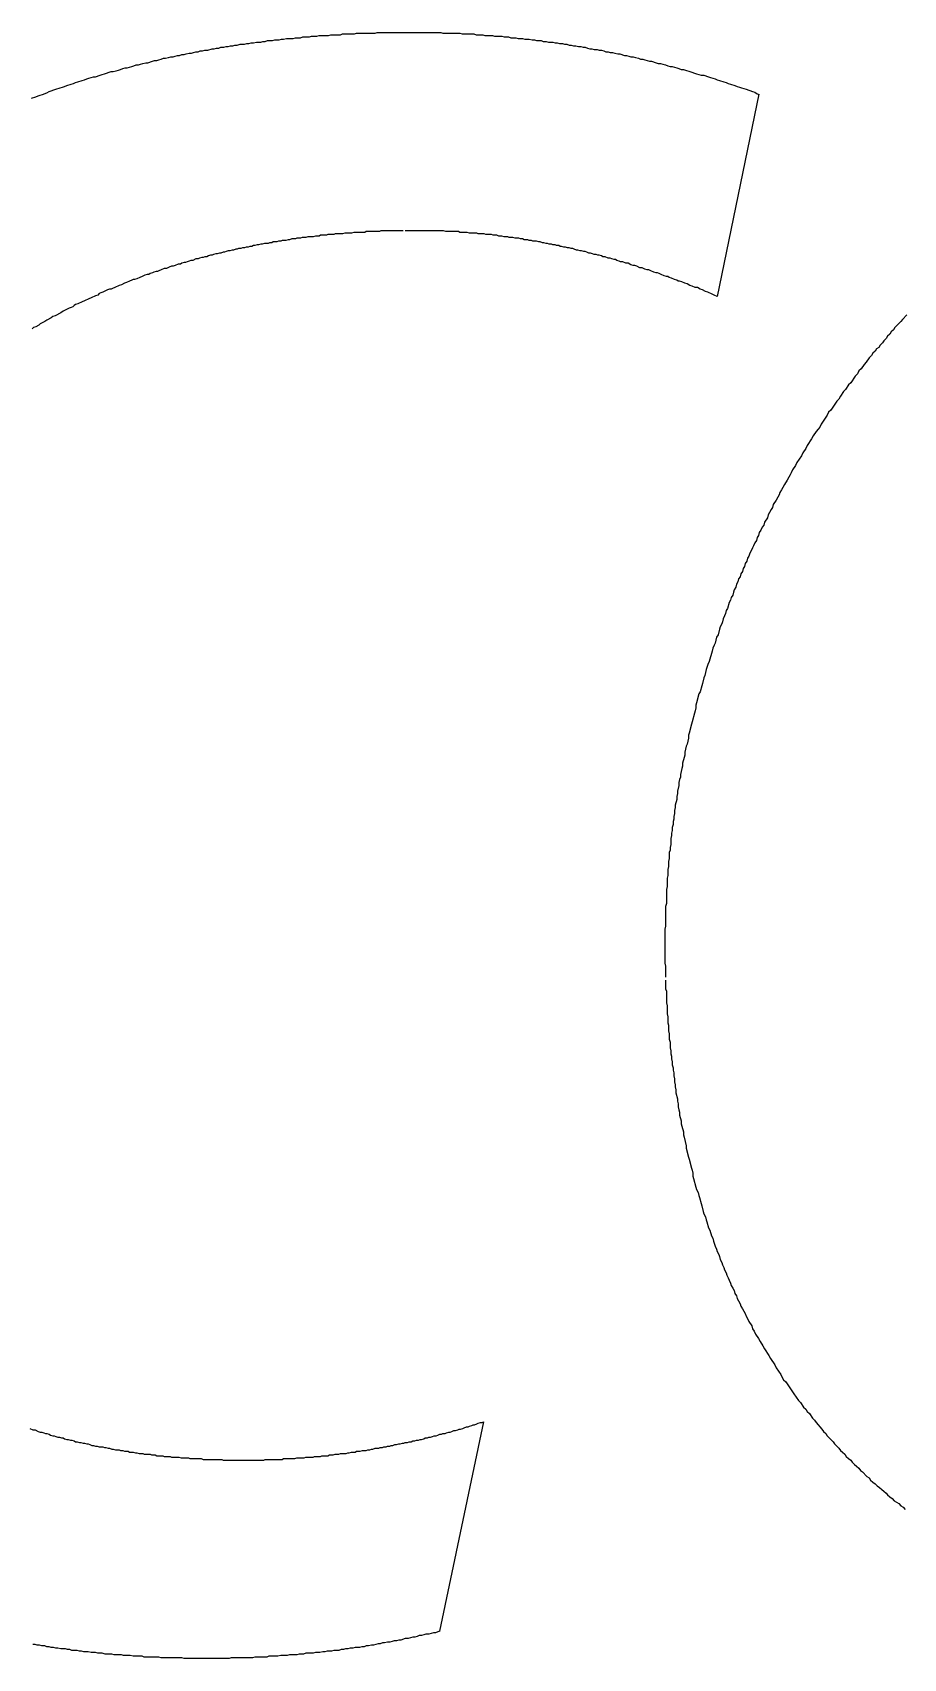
# Model space of a CAD drawing. Extents: x 168 to 388, y 259 to 356.
# Drawn here: x 202.885 to 204.065, y 307.527 to 309.732 of the extents above; entities that cross this region are included whole.
import ezdxf

# ---------------------------------------------------------------- set-up
doc = ezdxf.new("R2010")
doc.units = 0
doc.header["$MEASUREMENT"] = 0
doc.layers.get('0').update_dxf_attribs({"linetype": 'CONTINUOUS'})

msp = doc.modelspace()

# ---------------------------------------------------------------- linework, layer by layer
at = {"color": 7, "linetype": 'Continuous'}
for p, q in [((203.156, 309.714), (203.159, 309.715)), ((203.159, 309.715), (203.162, 309.715)), ((203.162, 309.715), (203.166, 309.716)), ((203.166, 309.716), (203.172, 309.716)), ((203.172, 309.716), (203.175, 309.717)), ((203.175, 309.717), (203.178, 309.717)), ((203.178, 309.717), (203.181, 309.718)), ((203.181, 309.718), (203.184, 309.718)), ((203.184, 309.718), (203.188, 309.719)), ((203.188, 309.719), (203.194, 309.719)), ((203.194, 309.719), (203.197, 309.72)), ((203.197, 309.72), (203.2, 309.72)), ((203.2, 309.72), (203.203, 309.721)), ((203.203, 309.721), (203.21, 309.721)), ((203.21, 309.721), (203.213, 309.722)), ((203.213, 309.722), (203.219, 309.722)), ((203.219, 309.722), (203.222, 309.723)), ((203.222, 309.723), (203.225, 309.723)), ((203.225, 309.723), (203.229, 309.724)), ((203.229, 309.724), (203.238, 309.724)), ((203.238, 309.724), (203.241, 309.725)), ((203.241, 309.725), (203.248, 309.725)), ((203.248, 309.725), (203.251, 309.726)), ((203.251, 309.726), (203.26, 309.726)), ((203.26, 309.726), (203.263, 309.727)), ((203.263, 309.727), (203.27, 309.727)), ((203.27, 309.727), (203.273, 309.728)), ((203.273, 309.728), (203.286, 309.728)), ((203.286, 309.728), (203.289, 309.729)), ((203.289, 309.729), (203.302, 309.729)), ((203.302, 309.729), (203.305, 309.73)), ((203.305, 309.73), (203.321, 309.73)), ((203.321, 309.73), (203.324, 309.731)), ((203.324, 309.731), (203.349, 309.731)), ((203.349, 309.731), (203.352, 309.732)), ((203.352, 309.732), (203.438, 309.732)), ((203.438, 309.732), (203.441, 309.731)), ((203.441, 309.731), (203.464, 309.731)), ((203.464, 309.731), (203.467, 309.73)), ((203.467, 309.73), (203.483, 309.73)), ((203.483, 309.73), (203.486, 309.729)), ((203.486, 309.729), (203.495, 309.729)), ((203.495, 309.729), (203.498, 309.728)), ((203.498, 309.728), (203.508, 309.728)), ((203.508, 309.728), (203.511, 309.727)), ((203.511, 309.727), (203.521, 309.727)), ((203.521, 309.727), (203.524, 309.726)), ((203.524, 309.726), (203.53, 309.726)), ((203.53, 309.726), (203.533, 309.725)), ((203.533, 309.725), (203.54, 309.725)), ((203.54, 309.725), (203.543, 309.724)), ((203.543, 309.724), (203.549, 309.724)), ((203.549, 309.724), (203.552, 309.723)), ((203.552, 309.723), (203.558, 309.723)), ((203.558, 309.723), (203.562, 309.722)), ((203.562, 309.722), (203.565, 309.722)), ((203.565, 309.722), (203.568, 309.721)), ((203.568, 309.721), (203.574, 309.721)), ((203.574, 309.721), (203.577, 309.72)), ((203.577, 309.72), (203.581, 309.72)), ((203.581, 309.72), (203.584, 309.719)), ((203.584, 309.719), (203.59, 309.719)), ((203.59, 309.719), (203.593, 309.718)), ((203.593, 309.718), (203.596, 309.718)), ((203.596, 309.718), (203.599, 309.717)), ((203.599, 309.717), (203.603, 309.717)), ((203.603, 309.717), (203.606, 309.716)), ((203.606, 309.716), (203.609, 309.716)), ((203.609, 309.716), (203.612, 309.715)), ((203.612, 309.715), (203.615, 309.715)), ((203.615, 309.715), (203.618, 309.714)), ((203.041, 309.691), (203.047, 309.693)), ((203.047, 309.693), (203.05, 309.694)), ((203.05, 309.694), (203.053, 309.694)), ((203.053, 309.694), (203.056, 309.695)), ((203.056, 309.695), (203.059, 309.696)), ((203.059, 309.696), (203.062, 309.697)), ((203.062, 309.697), (203.065, 309.697)), ((203.065, 309.697), (203.069, 309.698)), ((203.069, 309.698), (203.072, 309.699)), ((203.072, 309.699), (203.075, 309.699)), ((203.075, 309.699), (203.078, 309.7)), ((203.078, 309.7), (203.081, 309.701)), ((203.081, 309.701), (203.084, 309.701)), ((203.084, 309.701), (203.087, 309.702)), ((203.087, 309.702), (203.09, 309.702)), ((203.09, 309.702), (203.093, 309.703)), ((203.093, 309.703), (203.097, 309.704)), ((203.097, 309.704), (203.1, 309.704)), ((203.1, 309.704), (203.103, 309.705)), ((203.103, 309.705), (203.106, 309.706)), ((203.106, 309.706), (203.109, 309.706)), ((203.109, 309.706), (203.112, 309.707)), ((203.112, 309.707), (203.115, 309.707)), ((203.115, 309.707), (203.118, 309.708)), ((203.118, 309.708), (203.122, 309.708)), ((203.122, 309.708), (203.128, 309.71)), ((203.128, 309.71), (203.131, 309.71)), ((203.131, 309.71), (203.134, 309.711)), ((203.134, 309.711), (203.137, 309.711)), ((203.137, 309.711), (203.14, 309.712)), ((203.14, 309.712), (203.144, 309.712)), ((203.144, 309.712), (203.147, 309.713)), ((203.147, 309.713), (203.15, 309.713)), ((203.15, 309.713), (203.153, 309.714)), ((203.153, 309.714), (203.156, 309.714)), ((203.618, 309.714), (203.621, 309.714)), ((203.621, 309.714), (203.625, 309.713)), ((203.625, 309.713), (203.628, 309.713)), ((203.628, 309.713), (203.631, 309.712)), ((203.631, 309.712), (203.634, 309.712)), ((203.634, 309.712), (203.637, 309.711)), ((203.637, 309.711), (203.64, 309.71)), ((203.64, 309.71), (203.643, 309.71)), ((203.643, 309.71), (203.646, 309.709)), ((203.646, 309.709), (203.65, 309.709)), ((203.65, 309.709), (203.653, 309.708)), ((203.653, 309.708), (203.656, 309.708)), ((203.656, 309.708), (203.659, 309.707)), ((203.659, 309.707), (203.662, 309.706)), ((203.662, 309.706), (203.665, 309.706)), ((203.665, 309.706), (203.668, 309.705)), ((203.668, 309.705), (203.671, 309.705)), ((203.671, 309.705), (203.674, 309.704)), ((203.674, 309.704), (203.678, 309.703)), ((203.678, 309.703), (203.681, 309.703)), ((203.681, 309.703), (203.687, 309.701)), ((203.687, 309.701), (203.69, 309.701)), ((203.69, 309.701), (203.693, 309.7)), ((203.693, 309.7), (203.696, 309.699)), ((203.696, 309.699), (203.699, 309.699)), ((203.699, 309.699), (203.702, 309.698)), ((203.702, 309.698), (203.706, 309.697)), ((203.706, 309.697), (203.709, 309.696)), ((203.709, 309.696), (203.712, 309.696)), ((203.712, 309.696), (203.715, 309.695)), ((203.715, 309.695), (203.718, 309.694)), ((203.718, 309.694), (203.721, 309.693)), ((203.721, 309.693), (203.724, 309.693)), ((203.724, 309.693), (203.73, 309.691)), ((202.961, 309.67), (202.964, 309.671)), ((202.964, 309.671), (202.967, 309.672)), ((202.967, 309.672), (202.97, 309.672)), ((202.97, 309.672), (202.976, 309.674)), ((202.976, 309.674), (202.979, 309.675)), ((202.979, 309.675), (202.982, 309.676)), ((202.982, 309.676), (202.991, 309.679)), ((202.991, 309.679), (202.994, 309.679)), ((202.994, 309.679), (202.998, 309.68)), ((202.998, 309.68), (203.001, 309.681)), ((203.001, 309.681), (203.004, 309.682)), ((203.004, 309.682), (203.007, 309.683)), ((203.007, 309.683), (203.01, 309.684)), ((203.01, 309.684), (203.013, 309.684)), ((203.013, 309.684), (203.019, 309.686)), ((203.019, 309.686), (203.022, 309.687)), ((203.022, 309.687), (203.025, 309.688)), ((203.025, 309.688), (203.028, 309.688)), ((203.028, 309.688), (203.031, 309.689)), ((203.031, 309.689), (203.034, 309.69)), ((203.034, 309.69), (203.038, 309.691)), ((203.038, 309.691), (203.041, 309.691)), ((203.73, 309.691), (203.733, 309.69)), ((203.733, 309.69), (203.736, 309.69)), ((203.736, 309.69), (203.739, 309.689)), ((203.739, 309.689), (203.743, 309.688)), ((203.743, 309.688), (203.746, 309.687)), ((203.746, 309.687), (203.749, 309.686)), ((203.749, 309.686), (203.752, 309.686)), ((203.752, 309.686), (203.758, 309.684)), ((203.758, 309.684), (203.761, 309.683)), ((203.761, 309.683), (203.764, 309.682)), ((203.764, 309.682), (203.767, 309.682)), ((203.767, 309.682), (203.77, 309.681)), ((203.77, 309.681), (203.776, 309.679)), ((203.776, 309.679), (203.785, 309.676)), ((203.785, 309.676), (203.788, 309.675)), ((203.788, 309.675), (203.791, 309.674)), ((203.791, 309.674), (203.795, 309.674)), ((203.795, 309.674), (203.801, 309.672)), ((203.801, 309.672), (203.804, 309.671)), ((203.804, 309.671), (203.807, 309.67)), ((202.898, 309.648), (202.904, 309.65)), ((202.904, 309.65), (202.907, 309.652)), ((202.907, 309.652), (202.916, 309.655)), ((202.916, 309.655), (202.922, 309.657)), ((202.922, 309.657), (202.925, 309.658)), ((202.925, 309.658), (202.928, 309.659)), ((202.928, 309.659), (202.931, 309.66)), ((202.931, 309.66), (202.937, 309.662)), ((202.937, 309.662), (202.94, 309.663)), ((202.94, 309.663), (202.943, 309.664)), ((202.943, 309.664), (202.946, 309.665)), ((202.946, 309.665), (202.952, 309.667)), ((202.952, 309.667), (202.955, 309.668)), ((202.955, 309.668), (202.958, 309.669)), ((202.958, 309.669), (202.961, 309.67)), ((203.807, 309.67), (203.81, 309.669)), ((203.81, 309.669), (203.813, 309.668)), ((203.813, 309.668), (203.816, 309.667)), ((203.8133, 309.3742), (203.8698, 309.6483)), ((203.816, 309.667), (203.822, 309.665)), ((203.822, 309.665), (203.825, 309.664)), ((203.825, 309.664), (203.828, 309.663)), ((203.828, 309.663), (203.831, 309.662)), ((203.831, 309.662), (203.837, 309.66)), ((203.837, 309.66), (203.84, 309.659)), ((203.84, 309.659), (203.843, 309.658)), ((203.843, 309.658), (203.846, 309.657)), ((203.846, 309.657), (203.852, 309.655)), ((203.852, 309.655), (203.861, 309.652)), ((203.861, 309.652), (203.864, 309.651)), ((203.864, 309.651), (203.867, 309.649)), ((203.867, 309.649), (203.87, 309.648)), ((202.883, 309.643), (202.889, 309.645)), ((202.889, 309.645), (202.892, 309.646)), ((202.892, 309.646), (202.895, 309.647)), ((202.895, 309.647), (202.898, 309.648)), ((203.223, 309.45), (203.221, 309.449)), ((203.228, 309.45), (203.223, 309.45)), ((203.231, 309.451), (203.228, 309.45)), ((203.233, 309.451), (203.231, 309.451)), ((203.236, 309.452), (203.233, 309.451)), ((203.241, 309.452), (203.236, 309.452)), ((203.243, 309.453), (203.241, 309.452)), ((203.248, 309.453), (203.243, 309.453)), ((203.25, 309.454), (203.248, 309.453)), ((203.255, 309.454), (203.25, 309.454)), ((203.258, 309.455), (203.255, 309.454)), ((203.265, 309.455), (203.258, 309.455)), ((203.268, 309.456), (203.265, 309.455)), ((203.273, 309.456), (203.268, 309.456)), ((203.275, 309.457), (203.273, 309.456)), ((203.283, 309.457), (203.275, 309.457)), ((203.285, 309.458), (203.283, 309.457)), ((203.293, 309.458), (203.285, 309.458)), ((203.295, 309.459), (203.293, 309.458)), ((203.305, 309.459), (203.295, 309.459)), ((203.308, 309.46), (203.305, 309.459)), ((203.317, 309.46), (203.308, 309.46)), ((203.32, 309.461), (203.317, 309.46)), ((203.335, 309.461), (203.32, 309.461)), ((203.337, 309.462), (203.335, 309.461)), ((203.355, 309.462), (203.337, 309.462)), ((203.357, 309.463), (203.355, 309.462)), ((203.387, 309.463), (203.357, 309.463)), ((203.442, 309.463), (203.39, 309.463)), ((203.445, 309.462), (203.442, 309.463)), ((203.462, 309.462), (203.445, 309.462)), ((203.464, 309.461), (203.462, 309.462)), ((203.474, 309.461), (203.464, 309.461)), ((203.477, 309.46), (203.474, 309.461)), ((203.487, 309.46), (203.477, 309.46)), ((203.489, 309.459), (203.487, 309.46)), ((203.497, 309.459), (203.489, 309.459)), ((203.499, 309.458), (203.497, 309.459)), ((203.507, 309.458), (203.499, 309.458)), ((203.509, 309.457), (203.507, 309.458)), ((203.514, 309.457), (203.509, 309.457)), ((203.517, 309.456), (203.514, 309.457)), ((203.521, 309.456), (203.517, 309.456)), ((203.524, 309.455), (203.521, 309.456)), ((203.529, 309.455), (203.524, 309.455)), ((203.531, 309.454), (203.529, 309.455)), ((203.536, 309.454), (203.531, 309.454)), ((203.539, 309.453), (203.536, 309.454)), ((203.544, 309.453), (203.539, 309.453)), ((203.546, 309.452), (203.544, 309.453)), ((203.549, 309.452), (203.546, 309.452)), ((203.551, 309.451), (203.549, 309.452)), ((203.556, 309.451), (203.551, 309.451)), ((203.558, 309.45), (203.556, 309.451)), ((203.561, 309.45), (203.558, 309.45)), ((203.563, 309.449), (203.561, 309.45)), ((203.118, 309.428), (203.116, 309.427)), ((203.121, 309.428), (203.118, 309.428)), ((203.123, 309.429), (203.121, 309.428)), ((203.126, 309.43), (203.123, 309.429)), ((203.128, 309.43), (203.126, 309.43)), ((203.13, 309.431), (203.128, 309.43)), ((203.133, 309.432), (203.13, 309.431)), ((203.135, 309.432), (203.133, 309.432)), ((203.138, 309.433), (203.135, 309.432)), ((203.14, 309.433), (203.138, 309.433)), ((203.143, 309.434), (203.14, 309.433)), ((203.145, 309.434), (203.143, 309.434)), ((203.147, 309.435), (203.145, 309.434)), ((203.15, 309.436), (203.147, 309.435)), ((203.152, 309.436), (203.15, 309.436)), ((203.155, 309.437), (203.152, 309.436)), ((203.157, 309.437), (203.155, 309.437)), ((203.16, 309.438), (203.157, 309.437)), ((203.162, 309.438), (203.16, 309.438)), ((203.164, 309.439), (203.162, 309.438)), ((203.167, 309.439), (203.164, 309.439)), ((203.169, 309.44), (203.167, 309.439)), ((203.172, 309.44), (203.169, 309.44)), ((203.174, 309.441), (203.172, 309.44)), ((203.177, 309.441), (203.174, 309.441)), ((203.179, 309.442), (203.177, 309.441)), ((203.182, 309.442), (203.179, 309.442)), ((203.184, 309.443), (203.182, 309.442)), ((203.186, 309.443), (203.184, 309.443)), ((203.189, 309.444), (203.186, 309.443)), ((203.191, 309.444), (203.189, 309.444)), ((203.194, 309.445), (203.191, 309.444)), ((203.196, 309.445), (203.194, 309.445)), ((203.199, 309.446), (203.196, 309.445)), ((203.204, 309.446), (203.199, 309.446)), ((203.206, 309.447), (203.204, 309.446)), ((203.209, 309.447), (203.206, 309.447)), ((203.211, 309.448), (203.209, 309.447)), ((203.216, 309.448), (203.211, 309.448)), ((203.218, 309.449), (203.216, 309.448)), ((203.221, 309.449), (203.218, 309.449)), ((203.568, 309.449), (203.563, 309.449)), ((203.571, 309.448), (203.568, 309.449)), ((203.573, 309.448), (203.571, 309.448)), ((203.576, 309.447), (203.573, 309.448)), ((203.578, 309.447), (203.576, 309.447)), ((203.581, 309.446), (203.578, 309.447)), ((203.583, 309.446), (203.581, 309.446)), ((203.585, 309.445), (203.583, 309.446)), ((203.588, 309.445), (203.585, 309.445)), ((203.59, 309.444), (203.588, 309.445)), ((203.593, 309.444), (203.59, 309.444)), ((203.595, 309.443), (203.593, 309.444)), ((203.598, 309.443), (203.595, 309.443)), ((203.6, 309.442), (203.598, 309.443)), ((203.602, 309.442), (203.6, 309.442)), ((203.605, 309.441), (203.602, 309.442)), ((203.607, 309.441), (203.605, 309.441)), ((203.61, 309.44), (203.607, 309.441)), ((203.612, 309.44), (203.61, 309.44)), ((203.615, 309.439), (203.612, 309.44)), ((203.617, 309.439), (203.615, 309.439)), ((203.619, 309.438), (203.617, 309.439)), ((203.622, 309.437), (203.619, 309.438)), ((203.624, 309.437), (203.622, 309.437)), ((203.627, 309.436), (203.624, 309.437)), ((203.629, 309.436), (203.627, 309.436)), ((203.632, 309.435), (203.629, 309.436)), ((203.634, 309.435), (203.632, 309.435)), ((203.636, 309.434), (203.634, 309.435)), ((203.639, 309.433), (203.636, 309.434)), ((203.641, 309.433), (203.639, 309.433)), ((203.644, 309.432), (203.641, 309.433)), ((203.646, 309.431), (203.644, 309.432)), ((203.649, 309.431), (203.646, 309.431)), ((203.651, 309.43), (203.649, 309.431)), ((203.653, 309.43), (203.651, 309.43)), ((203.656, 309.429), (203.653, 309.43)), ((203.658, 309.428), (203.656, 309.429)), ((203.661, 309.428), (203.658, 309.428)), ((203.665, 309.426), (203.661, 309.428)), ((203.047, 309.406), (203.044, 309.405)), ((203.049, 309.407), (203.047, 309.406)), ((203.052, 309.408), (203.049, 309.407)), ((203.054, 309.408), (203.052, 309.408)), ((203.056, 309.409), (203.054, 309.408)), ((203.059, 309.41), (203.056, 309.409)), ((203.063, 309.412), (203.059, 309.41)), ((203.066, 309.412), (203.063, 309.412)), ((203.07, 309.414), (203.066, 309.412)), ((203.073, 309.415), (203.07, 309.414)), ((203.075, 309.415), (203.073, 309.415)), ((203.078, 309.416), (203.075, 309.415)), ((203.082, 309.418), (203.078, 309.416)), ((203.085, 309.418), (203.082, 309.418)), ((203.087, 309.419), (203.085, 309.418)), ((203.09, 309.42), (203.087, 309.419)), ((203.092, 309.42), (203.09, 309.42)), ((203.094, 309.421), (203.092, 309.42)), ((203.097, 309.422), (203.094, 309.421)), ((203.099, 309.423), (203.097, 309.422)), ((203.102, 309.423), (203.099, 309.423)), ((203.106, 309.425), (203.102, 309.423)), ((203.109, 309.425), (203.106, 309.425)), ((203.111, 309.426), (203.109, 309.425)), ((203.114, 309.427), (203.111, 309.426)), ((203.116, 309.427), (203.114, 309.427)), ((203.668, 309.426), (203.665, 309.426)), ((203.67, 309.425), (203.668, 309.426)), ((203.673, 309.424), (203.67, 309.425)), ((203.675, 309.424), (203.673, 309.424)), ((203.677, 309.423), (203.675, 309.424)), ((203.68, 309.422), (203.677, 309.423)), ((203.682, 309.421), (203.68, 309.422)), ((203.685, 309.421), (203.682, 309.421)), ((203.689, 309.419), (203.685, 309.421)), ((203.692, 309.419), (203.689, 309.419)), ((203.696, 309.417), (203.692, 309.419)), ((203.699, 309.416), (203.696, 309.417)), ((203.701, 309.416), (203.699, 309.416)), ((203.704, 309.415), (203.701, 309.416)), ((203.708, 309.413), (203.704, 309.415)), ((203.711, 309.413), (203.708, 309.413)), ((203.715, 309.411), (203.711, 309.413)), ((203.718, 309.41), (203.715, 309.411)), ((203.72, 309.41), (203.718, 309.41)), ((203.723, 309.409), (203.72, 309.41)), ((203.727, 309.407), (203.723, 309.409)), ((203.73, 309.406), (203.727, 309.407)), ((203.732, 309.406), (203.73, 309.406)), ((203.734, 309.405), (203.732, 309.406)), ((202.989, 309.384), (202.986, 309.383)), ((202.991, 309.384), (202.989, 309.384)), ((202.993, 309.385), (202.991, 309.384)), ((202.996, 309.386), (202.993, 309.385)), ((203.002, 309.389), (202.996, 309.386)), ((203.005, 309.39), (203.002, 309.389)), ((203.009, 309.392), (203.005, 309.39)), ((203.012, 309.393), (203.009, 309.392)), ((203.016, 309.395), (203.012, 309.393)), ((203.019, 309.396), (203.016, 309.395)), ((203.021, 309.397), (203.019, 309.396)), ((203.023, 309.397), (203.021, 309.397)), ((203.026, 309.398), (203.023, 309.397)), ((203.03, 309.4), (203.026, 309.398)), ((203.033, 309.401), (203.03, 309.4)), ((203.037, 309.403), (203.033, 309.401)), ((203.04, 309.404), (203.037, 309.403)), ((203.042, 309.404), (203.04, 309.404)), ((203.044, 309.405), (203.042, 309.404)), ((203.737, 309.404), (203.734, 309.405)), ((203.741, 309.402), (203.737, 309.404)), ((203.744, 309.401), (203.741, 309.402)), ((203.746, 309.401), (203.744, 309.401)), ((203.748, 309.4), (203.746, 309.401)), ((203.751, 309.399), (203.748, 309.4)), ((203.755, 309.397), (203.751, 309.399)), ((203.758, 309.396), (203.755, 309.397)), ((203.76, 309.395), (203.758, 309.396)), ((203.762, 309.395), (203.76, 309.395)), ((203.765, 309.394), (203.762, 309.395)), ((203.769, 309.392), (203.765, 309.394)), ((203.772, 309.391), (203.769, 309.392)), ((203.776, 309.389), (203.772, 309.391)), ((203.779, 309.388), (203.776, 309.389)), ((203.783, 309.386), (203.779, 309.388)), ((203.786, 309.386), (203.783, 309.386)), ((203.79, 309.384), (203.786, 309.386)), ((203.793, 309.383), (203.79, 309.384)), ((202.941, 309.362), (202.939, 309.36)), ((202.943, 309.363), (202.941, 309.362)), ((202.946, 309.364), (202.943, 309.363)), ((202.952, 309.367), (202.946, 309.364)), ((202.955, 309.368), (202.952, 309.367)), ((202.961, 309.371), (202.955, 309.368)), ((202.964, 309.372), (202.961, 309.371)), ((202.97, 309.375), (202.964, 309.372)), ((202.973, 309.376), (202.97, 309.375)), ((202.975, 309.378), (202.973, 309.376)), ((202.977, 309.379), (202.975, 309.378)), ((202.98, 309.38), (202.977, 309.379)), ((202.986, 309.383), (202.98, 309.38)), ((203.797, 309.381), (203.793, 309.383)), ((203.8, 309.38), (203.797, 309.381)), ((203.806, 309.377), (203.8, 309.38)), ((203.809, 309.376), (203.806, 309.377)), ((203.813, 309.374), (203.809, 309.376)), ((202.901, 309.34), (202.895, 309.337)), ((202.904, 309.342), (202.901, 309.34)), ((202.91, 309.345), (202.904, 309.342)), ((202.912, 309.347), (202.91, 309.345)), ((202.915, 309.348), (202.912, 309.347)), ((202.923, 309.352), (202.915, 309.348)), ((202.926, 309.354), (202.923, 309.352)), ((202.934, 309.358), (202.926, 309.354)), ((202.937, 309.359), (202.934, 309.358)), ((202.939, 309.36), (202.937, 309.359)), ((204.062, 309.34), (204.054, 309.332)), ((204.064, 309.343), (204.062, 309.34)), ((204.07, 309.349), (204.064, 309.343)), ((202.886, 309.332), (202.884, 309.33)), ((202.889, 309.333), (202.886, 309.332)), ((202.893, 309.335), (202.889, 309.333)), ((202.895, 309.337), (202.893, 309.335)), ((204.044, 309.32), (204.042, 309.317)), ((204.047, 309.323), (204.044, 309.32)), ((204.049, 309.326), (204.047, 309.323)), ((204.052, 309.329), (204.049, 309.326)), ((204.054, 309.332), (204.052, 309.329)), ((204.024, 309.297), (204.022, 309.294)), ((204.027, 309.3), (204.024, 309.297)), ((204.029, 309.303), (204.027, 309.3)), ((204.032, 309.305), (204.029, 309.303)), ((204.034, 309.308), (204.032, 309.305)), ((204.037, 309.311), (204.034, 309.308)), ((204.039, 309.314), (204.037, 309.311)), ((204.042, 309.317), (204.039, 309.314)), ((204.008, 309.276), (204.005, 309.273)), ((204.012, 309.282), (204.008, 309.276)), ((204.015, 309.285), (204.012, 309.282)), ((204.019, 309.291), (204.015, 309.285)), ((204.022, 309.294), (204.019, 309.291)), ((203.991, 309.254), (203.987, 309.248)), ((203.994, 309.257), (203.991, 309.254)), ((204, 309.266), (203.994, 309.257)), ((204.003, 309.269), (204, 309.266)), ((204.005, 309.273), (204.003, 309.269)), ((203.975, 309.232), (203.967, 309.22)), ((203.978, 309.235), (203.975, 309.232)), ((203.98, 309.239), (203.978, 309.235)), ((203.984, 309.245), (203.98, 309.239)), ((203.987, 309.248), (203.984, 309.245)), ((203.962, 309.213), (203.954, 309.201)), ((203.964, 309.217), (203.962, 309.213)), ((203.967, 309.22), (203.964, 309.217)), ((203.947, 309.191), (203.943, 309.185)), ((203.95, 309.194), (203.947, 309.191)), ((203.952, 309.197), (203.95, 309.194)), ((203.954, 309.201), (203.952, 309.197)), ((203.933, 309.168), (203.929, 309.162)), ((203.935, 309.172), (203.933, 309.168)), ((203.941, 309.181), (203.935, 309.172)), ((203.943, 309.185), (203.941, 309.181)), ((203.919, 309.145), (203.915, 309.139)), ((203.921, 309.149), (203.919, 309.145)), ((203.927, 309.158), (203.921, 309.149)), ((203.929, 309.162), (203.927, 309.158)), ((203.904, 309.119), (203.902, 309.115)), ((203.908, 309.125), (203.904, 309.119)), ((203.91, 309.129), (203.908, 309.125)), ((203.912, 309.132), (203.91, 309.129)), ((203.913, 309.135), (203.912, 309.132)), ((203.915, 309.139), (203.913, 309.135)), ((203.893, 309.098), (203.889, 309.092)), ((203.895, 309.102), (203.893, 309.098)), ((203.897, 309.105), (203.895, 309.102)), ((203.898, 309.108), (203.897, 309.105)), ((203.9, 309.112), (203.898, 309.108)), ((203.902, 309.115), (203.9, 309.112)), ((203.882, 309.078), (203.881, 309.074)), ((203.884, 309.081), (203.882, 309.078)), ((203.886, 309.085), (203.884, 309.081)), ((203.888, 309.088), (203.886, 309.085)), ((203.889, 309.092), (203.888, 309.088)), ((203.87, 309.054), (203.869, 309.05)), ((203.872, 309.057), (203.87, 309.054)), ((203.874, 309.061), (203.872, 309.057)), ((203.876, 309.064), (203.874, 309.061)), ((203.877, 309.068), (203.876, 309.064)), ((203.881, 309.074), (203.877, 309.068)), ((203.861, 309.033), (203.859, 309.029)), ((203.862, 309.036), (203.861, 309.033)), ((203.864, 309.04), (203.862, 309.036)), ((203.866, 309.043), (203.864, 309.04)), ((203.867, 309.047), (203.866, 309.043)), ((203.869, 309.05), (203.867, 309.047)), ((203.851, 309.012), (203.85, 309.008)), ((203.853, 309.015), (203.851, 309.012)), ((203.854, 309.019), (203.853, 309.015)), ((203.856, 309.022), (203.854, 309.019)), ((203.857, 309.026), (203.856, 309.022)), ((203.859, 309.029), (203.857, 309.026)), ((203.841, 308.987), (203.839, 308.984)), ((203.842, 308.991), (203.841, 308.987)), ((203.844, 308.994), (203.842, 308.991)), ((203.845, 308.998), (203.844, 308.994)), ((203.847, 309.001), (203.845, 308.998)), ((203.848, 309.005), (203.847, 309.001)), ((203.85, 309.008), (203.848, 309.005)), ((203.832, 308.966), (203.831, 308.962)), ((203.834, 308.969), (203.832, 308.966)), ((203.835, 308.973), (203.834, 308.969)), ((203.836, 308.976), (203.835, 308.973)), ((203.838, 308.98), (203.836, 308.976)), ((203.839, 308.984), (203.838, 308.98)), ((203.824, 308.944), (203.823, 308.941)), ((203.825, 308.948), (203.824, 308.944)), ((203.827, 308.951), (203.825, 308.948)), ((203.829, 308.959), (203.827, 308.951)), ((203.831, 308.962), (203.829, 308.959)), ((203.816, 308.923), (203.814, 308.915)), ((203.817, 308.926), (203.816, 308.923)), ((203.819, 308.93), (203.817, 308.926)), ((203.82, 308.933), (203.819, 308.93)), ((203.821, 308.937), (203.82, 308.933)), ((203.823, 308.941), (203.821, 308.937)), ((203.809, 308.901), (203.807, 308.897)), ((203.81, 308.904), (203.809, 308.901)), ((203.812, 308.912), (203.81, 308.904)), ((203.814, 308.915), (203.812, 308.912)), ((203.802, 308.879), (203.8, 308.875)), ((203.803, 308.882), (203.802, 308.879)), ((203.805, 308.89), (203.803, 308.882)), ((203.806, 308.893), (203.805, 308.89)), ((203.807, 308.897), (203.806, 308.893)), ((203.795, 308.857), (203.793, 308.849)), ((203.796, 308.86), (203.795, 308.857)), ((203.798, 308.868), (203.796, 308.86)), ((203.799, 308.871), (203.798, 308.868)), ((203.8, 308.875), (203.799, 308.871)), ((203.788, 308.835), (203.785, 308.823)), ((203.79, 308.838), (203.788, 308.835)), ((203.792, 308.846), (203.79, 308.838)), ((203.793, 308.849), (203.792, 308.846)), ((203.783, 308.812), (203.782, 308.809)), ((203.784, 308.816), (203.783, 308.812)), ((203.785, 308.823), (203.784, 308.82)), ((203.784, 308.82), (203.784, 308.816)), ((203.778, 308.794), (203.775, 308.782)), ((203.779, 308.797), (203.778, 308.794)), ((203.782, 308.809), (203.779, 308.797)), ((203.772, 308.767), (203.771, 308.764)), ((203.774, 308.775), (203.772, 308.767)), ((203.775, 308.782), (203.774, 308.779)), ((203.774, 308.779), (203.774, 308.775)), ((203.768, 308.749), (203.766, 308.741)), ((203.769, 308.752), (203.768, 308.749)), ((203.771, 308.764), (203.769, 308.756)), ((203.769, 308.756), (203.769, 308.752)), ((203.765, 308.734), (203.763, 308.726)), ((203.763, 308.726), (203.763, 308.722)), ((203.766, 308.737), (203.765, 308.734)), ((203.766, 308.741), (203.766, 308.737)), ((203.761, 308.711), (203.759, 308.703)), ((203.759, 308.703), (203.759, 308.7)), ((203.762, 308.719), (203.761, 308.715)), ((203.761, 308.715), (203.761, 308.711)), ((203.763, 308.722), (203.762, 308.719)), ((203.756, 308.681), (203.755, 308.677)), ((203.758, 308.692), (203.756, 308.684)), ((203.756, 308.684), (203.756, 308.681)), ((203.759, 308.7), (203.758, 308.696)), ((203.758, 308.696), (203.758, 308.692)), ((203.753, 308.658), (203.752, 308.654)), ((203.754, 308.665), (203.753, 308.662)), ((203.753, 308.662), (203.753, 308.658)), ((203.755, 308.673), (203.754, 308.669)), ((203.754, 308.669), (203.754, 308.665)), ((203.755, 308.677), (203.755, 308.673)), ((203.751, 308.643), (203.75, 308.639)), ((203.75, 308.639), (203.75, 308.631)), ((203.752, 308.65), (203.751, 308.646)), ((203.751, 308.646), (203.751, 308.643)), ((203.752, 308.654), (203.752, 308.65)), ((203.748, 308.612), (203.747, 308.608)), ((203.749, 308.623), (203.748, 308.62)), ((203.748, 308.62), (203.748, 308.612)), ((203.75, 308.631), (203.749, 308.627)), ((203.749, 308.627), (203.749, 308.623)), ((203.747, 308.601), (203.746, 308.597)), ((203.746, 308.597), (203.746, 308.589)), ((203.747, 308.608), (203.747, 308.601)), ((203.745, 308.574), (203.744, 308.57)), ((203.744, 308.57), (203.744, 308.551)), ((203.746, 308.589), (203.745, 308.585)), ((203.745, 308.585), (203.745, 308.574)), ((203.744, 308.551), (203.743, 308.547)), ((203.743, 308.547), (203.743, 308.52)), ((203.743, 308.52), (203.742, 308.516)), ((203.742, 308.516), (203.742, 308.47)), ((203.742, 308.47), (203.743, 308.466)), ((203.743, 308.466), (203.743, 308.451)), ((203.743, 308.447), (203.743, 308.435)), ((203.743, 308.435), (203.744, 308.432)), ((203.744, 308.432), (203.744, 308.416)), ((203.744, 308.416), (203.745, 308.412)), ((203.745, 308.412), (203.745, 308.401)), ((203.745, 308.401), (203.746, 308.397)), ((203.746, 308.397), (203.746, 308.389)), ((203.746, 308.389), (203.747, 308.386)), ((203.747, 308.386), (203.747, 308.378)), ((203.747, 308.378), (203.748, 308.374)), ((203.748, 308.374), (203.748, 308.367)), ((203.748, 308.367), (203.749, 308.363)), ((203.749, 308.363), (203.749, 308.355)), ((203.749, 308.355), (203.75, 308.351)), ((203.75, 308.351), (203.75, 308.347)), ((203.75, 308.347), (203.751, 308.344)), ((203.751, 308.344), (203.751, 308.34)), ((203.751, 308.34), (203.752, 308.336)), ((203.752, 308.336), (203.752, 308.332)), ((203.752, 308.332), (203.753, 308.328)), ((203.753, 308.328), (203.753, 308.325)), ((203.753, 308.325), (203.754, 308.321)), ((203.754, 308.321), (203.754, 308.317)), ((203.754, 308.317), (203.755, 308.313)), ((203.755, 308.313), (203.755, 308.309)), ((203.755, 308.309), (203.756, 308.305)), ((203.756, 308.305), (203.756, 308.302)), ((203.756, 308.302), (203.757, 308.298)), ((203.757, 308.298), (203.757, 308.294)), ((203.757, 308.294), (203.759, 308.286)), ((203.759, 308.286), (203.759, 308.283)), ((203.759, 308.283), (203.76, 308.279)), ((203.76, 308.279), (203.76, 308.275)), ((203.76, 308.275), (203.761, 308.271)), ((203.761, 308.271), (203.762, 308.268)), ((203.762, 308.268), (203.762, 308.264)), ((203.762, 308.264), (203.764, 308.256)), ((203.764, 308.256), (203.764, 308.252)), ((203.764, 308.252), (203.765, 308.249)), ((203.765, 308.249), (203.767, 308.241)), ((203.767, 308.241), (203.767, 308.237)), ((203.767, 308.237), (203.768, 308.234)), ((203.768, 308.234), (203.771, 308.222)), ((203.771, 308.222), (203.771, 308.219)), ((203.771, 308.219), (203.774, 308.207)), ((203.774, 308.207), (203.775, 308.204)), ((203.775, 308.204), (203.778, 308.192)), ((203.778, 308.192), (203.779, 308.189)), ((203.779, 308.189), (203.78, 308.185)), ((203.78, 308.185), (203.78, 308.181)), ((203.78, 308.181), (203.781, 308.178)), ((203.781, 308.178), (203.784, 308.166)), ((203.784, 308.166), (203.785, 308.163)), ((203.785, 308.163), (203.787, 308.159)), ((203.787, 308.159), (203.788, 308.155)), ((203.788, 308.155), (203.789, 308.152)), ((203.789, 308.152), (203.791, 308.144)), ((203.791, 308.144), (203.792, 308.141)), ((203.792, 308.141), (203.794, 308.133)), ((203.794, 308.133), (203.795, 308.13)), ((203.795, 308.13), (203.797, 308.126)), ((203.797, 308.126), (203.798, 308.122)), ((203.798, 308.122), (203.799, 308.119)), ((203.799, 308.119), (203.801, 308.111)), ((203.801, 308.111), (203.803, 308.108)), ((203.803, 308.108), (203.805, 308.1)), ((203.805, 308.1), (203.807, 308.097)), ((203.807, 308.097), (203.808, 308.093)), ((203.808, 308.093), (203.809, 308.09)), ((203.809, 308.09), (203.81, 308.086)), ((203.81, 308.086), (203.812, 308.082)), ((203.812, 308.082), (203.813, 308.079)), ((203.813, 308.079), (203.815, 308.075)), ((203.815, 308.075), (203.816, 308.072)), ((203.816, 308.072), (203.817, 308.068)), ((203.817, 308.068), (203.819, 308.064)), ((203.819, 308.064), (203.82, 308.061)), ((203.82, 308.061), (203.822, 308.057)), ((203.822, 308.057), (203.823, 308.054)), ((203.823, 308.054), (203.825, 308.05)), ((203.825, 308.05), (203.826, 308.047)), ((203.826, 308.047), (203.828, 308.043)), ((203.828, 308.043), (203.829, 308.04)), ((203.829, 308.04), (203.831, 308.036)), ((203.831, 308.036), (203.832, 308.033)), ((203.832, 308.033), (203.834, 308.029)), ((203.834, 308.029), (203.836, 308.026)), ((203.836, 308.026), (203.837, 308.022)), ((203.837, 308.022), (203.839, 308.019)), ((203.839, 308.019), (203.84, 308.015)), ((203.84, 308.015), (203.842, 308.012)), ((203.842, 308.012), (203.844, 308.008)), ((203.844, 308.008), (203.845, 308.005)), ((203.845, 308.005), (203.847, 308.001)), ((203.847, 308.001), (203.851, 307.995)), ((203.851, 307.995), (203.852, 307.991)), ((203.852, 307.991), (203.854, 307.988)), ((203.854, 307.988), (203.856, 307.984)), ((203.856, 307.984), (203.86, 307.978)), ((203.86, 307.978), (203.861, 307.974)), ((203.861, 307.974), (203.863, 307.971)), ((203.863, 307.971), (203.865, 307.967)), ((203.865, 307.967), (203.869, 307.961)), ((203.869, 307.961), (203.871, 307.957)), ((203.871, 307.957), (203.875, 307.951)), ((203.875, 307.951), (203.877, 307.947)), ((203.877, 307.947), (203.883, 307.938)), ((203.883, 307.938), (203.885, 307.934)), ((203.885, 307.934), (203.891, 307.925)), ((203.891, 307.925), (203.893, 307.921)), ((203.893, 307.921), (203.899, 307.912)), ((203.899, 307.912), (203.901, 307.908)), ((203.901, 307.908), (203.903, 307.905)), ((203.903, 307.905), (203.906, 307.902)), ((203.906, 307.902), (203.914, 307.89)), ((203.914, 307.89), (203.917, 307.886)), ((203.917, 307.886), (203.923, 307.877)), ((203.923, 307.877), (203.926, 307.874)), ((203.926, 307.874), (203.93, 307.868)), ((203.93, 307.868), (203.933, 307.865)), ((203.933, 307.865), (203.935, 307.862)), ((203.437, 307.564), (203.4963, 307.8481)), ((203.47, 307.84), (203.473, 307.841)), ((203.473, 307.841), (203.475, 307.841)), ((203.475, 307.841), (203.477, 307.842)), ((203.477, 307.842), (203.48, 307.843)), ((203.48, 307.843), (203.482, 307.844)), ((203.482, 307.844), (203.484, 307.844)), ((203.484, 307.844), (203.487, 307.845)), ((203.487, 307.845), (203.489, 307.846)), ((203.489, 307.846), (203.492, 307.847)), ((203.492, 307.847), (203.494, 307.847)), ((203.494, 307.847), (203.496, 307.848)), ((203.935, 307.862), (203.938, 307.859)), ((203.938, 307.859), (203.942, 307.853)), ((203.942, 307.853), (203.945, 307.85)), ((203.945, 307.85), (203.947, 307.847)), ((203.947, 307.847), (203.95, 307.844)), ((203.95, 307.844), (203.952, 307.841)), ((203.952, 307.841), (203.955, 307.838)), ((202.881, 307.839), (202.885, 307.837)), ((202.885, 307.837), (202.888, 307.837)), ((202.888, 307.837), (202.892, 307.835)), ((202.892, 307.835), (202.895, 307.834)), ((202.895, 307.834), (202.897, 307.834)), ((202.897, 307.834), (202.9, 307.833)), ((202.9, 307.833), (202.902, 307.832)), ((202.902, 307.832), (202.904, 307.832)), ((202.904, 307.832), (202.907, 307.831)), ((202.907, 307.831), (202.909, 307.83)), ((202.909, 307.83), (202.912, 307.829)), ((202.912, 307.829), (202.914, 307.829)), ((202.914, 307.829), (202.916, 307.828)), ((202.916, 307.828), (202.919, 307.827)), ((202.919, 307.827), (202.921, 307.827)), ((202.921, 307.827), (202.924, 307.826)), ((202.924, 307.826), (202.926, 307.826)), ((202.926, 307.826), (202.928, 307.825)), ((202.928, 307.825), (202.931, 307.824)), ((202.931, 307.824), (202.933, 307.824)), ((202.933, 307.824), (202.936, 307.823)), ((202.936, 307.823), (202.938, 307.823)), ((202.938, 307.823), (202.941, 307.822)), ((202.941, 307.822), (202.943, 307.821)), ((202.943, 307.821), (202.945, 307.821)), ((202.945, 307.821), (202.948, 307.82)), ((202.948, 307.82), (202.95, 307.82)), ((202.95, 307.82), (202.953, 307.819)), ((202.953, 307.819), (202.955, 307.819)), ((202.955, 307.819), (202.958, 307.818)), ((203.383, 307.818), (203.386, 307.819)), ((203.386, 307.819), (203.388, 307.819)), ((203.388, 307.819), (203.39, 307.82)), ((203.39, 307.82), (203.393, 307.82)), ((203.393, 307.82), (203.395, 307.821)), ((203.395, 307.821), (203.398, 307.821)), ((203.398, 307.821), (203.4, 307.822)), ((203.4, 307.822), (203.403, 307.822)), ((203.403, 307.822), (203.405, 307.823)), ((203.405, 307.823), (203.408, 307.823)), ((203.408, 307.823), (203.41, 307.824)), ((203.41, 307.824), (203.412, 307.824)), ((203.412, 307.824), (203.415, 307.825)), ((203.415, 307.825), (203.417, 307.826)), ((203.417, 307.826), (203.42, 307.826)), ((203.42, 307.826), (203.422, 307.827)), ((203.422, 307.827), (203.424, 307.827)), ((203.424, 307.827), (203.427, 307.828)), ((203.427, 307.828), (203.429, 307.829)), ((203.429, 307.829), (203.432, 307.829)), ((203.432, 307.829), (203.434, 307.83)), ((203.434, 307.83), (203.437, 307.831)), ((203.437, 307.831), (203.439, 307.831)), ((203.439, 307.831), (203.441, 307.832)), ((203.441, 307.832), (203.444, 307.832)), ((203.444, 307.832), (203.446, 307.833)), ((203.446, 307.833), (203.449, 307.834)), ((203.449, 307.834), (203.451, 307.834)), ((203.451, 307.834), (203.453, 307.835)), ((203.453, 307.835), (203.456, 307.836)), ((203.456, 307.836), (203.458, 307.836)), ((203.458, 307.836), (203.461, 307.837)), ((203.461, 307.837), (203.463, 307.838)), ((203.463, 307.838), (203.465, 307.838)), ((203.465, 307.838), (203.468, 307.839)), ((203.468, 307.839), (203.47, 307.84)), ((203.955, 307.838), (203.957, 307.835)), ((203.957, 307.835), (203.96, 307.832)), ((203.96, 307.832), (203.962, 307.829)), ((203.962, 307.829), (203.97, 307.821)), ((203.97, 307.821), (203.972, 307.818)), ((202.958, 307.818), (202.96, 307.818)), ((202.96, 307.818), (202.962, 307.817)), ((202.962, 307.817), (202.965, 307.816)), ((202.965, 307.816), (202.967, 307.816)), ((202.967, 307.816), (202.97, 307.815)), ((202.97, 307.815), (202.972, 307.815)), ((202.972, 307.815), (202.975, 307.814)), ((202.975, 307.814), (202.98, 307.814)), ((202.98, 307.814), (202.982, 307.813)), ((202.982, 307.813), (202.984, 307.813)), ((202.984, 307.813), (202.987, 307.812)), ((202.987, 307.812), (202.989, 307.812)), ((202.989, 307.812), (202.992, 307.811)), ((202.992, 307.811), (202.994, 307.811)), ((202.994, 307.811), (202.997, 307.81)), ((202.997, 307.81), (203.002, 307.81)), ((203.002, 307.81), (203.004, 307.809)), ((203.004, 307.809), (203.007, 307.809)), ((203.007, 307.809), (203.009, 307.808)), ((203.009, 307.808), (203.014, 307.808)), ((203.014, 307.808), (203.016, 307.807)), ((203.016, 307.807), (203.021, 307.807)), ((203.021, 307.807), (203.024, 307.806)), ((203.024, 307.806), (203.026, 307.806)), ((203.026, 307.806), (203.029, 307.805)), ((203.029, 307.805), (203.034, 307.805)), ((203.034, 307.805), (203.036, 307.804)), ((203.036, 307.804), (203.044, 307.804)), ((203.044, 307.804), (203.046, 307.803)), ((203.046, 307.803), (203.051, 307.803)), ((203.051, 307.803), (203.053, 307.802)), ((203.053, 307.802), (203.061, 307.802)), ((203.061, 307.802), (203.063, 307.801)), ((203.063, 307.801), (203.071, 307.801)), ((203.071, 307.801), (203.073, 307.8)), ((203.073, 307.8), (203.083, 307.8)), ((203.083, 307.8), (203.086, 307.799)), ((203.086, 307.799), (203.096, 307.799)), ((203.096, 307.799), (203.098, 307.798)), ((203.098, 307.798), (203.113, 307.798)), ((203.113, 307.798), (203.116, 307.797)), ((203.116, 307.797), (203.141, 307.797)), ((203.141, 307.797), (203.143, 307.796)), ((203.143, 307.796), (203.198, 307.796)), ((203.198, 307.796), (203.2, 307.797)), ((203.2, 307.797), (203.223, 307.797)), ((203.223, 307.797), (203.225, 307.798)), ((203.225, 307.798), (203.24, 307.798)), ((203.24, 307.798), (203.243, 307.799)), ((203.243, 307.799), (203.253, 307.799)), ((203.253, 307.799), (203.255, 307.8)), ((203.255, 307.8), (203.265, 307.8)), ((203.265, 307.8), (203.267, 307.801)), ((203.267, 307.801), (203.275, 307.801)), ((203.275, 307.801), (203.277, 307.802)), ((203.277, 307.802), (203.285, 307.802)), ((203.285, 307.802), (203.287, 307.803)), ((203.287, 307.803), (203.292, 307.803)), ((203.292, 307.803), (203.295, 307.804)), ((203.295, 307.804), (203.3, 307.804)), ((203.3, 307.804), (203.302, 307.805)), ((203.302, 307.805), (203.31, 307.805)), ((203.31, 307.805), (203.312, 307.806)), ((203.312, 307.806), (203.314, 307.806)), ((203.314, 307.806), (203.317, 307.807)), ((203.317, 307.807), (203.322, 307.807)), ((203.322, 307.807), (203.324, 307.808)), ((203.324, 307.808), (203.329, 307.808)), ((203.329, 307.808), (203.332, 307.809)), ((203.332, 307.809), (203.337, 307.809)), ((203.337, 307.809), (203.339, 307.81)), ((203.339, 307.81), (203.342, 307.81)), ((203.342, 307.81), (203.344, 307.811)), ((203.344, 307.811), (203.346, 307.811)), ((203.346, 307.811), (203.349, 307.812)), ((203.349, 307.812), (203.354, 307.812)), ((203.354, 307.812), (203.356, 307.813)), ((203.356, 307.813), (203.359, 307.813)), ((203.359, 307.813), (203.361, 307.814)), ((203.361, 307.814), (203.364, 307.814)), ((203.364, 307.814), (203.366, 307.815)), ((203.366, 307.815), (203.369, 307.815)), ((203.369, 307.815), (203.371, 307.816)), ((203.371, 307.816), (203.373, 307.816)), ((203.373, 307.816), (203.376, 307.817)), ((203.376, 307.817), (203.378, 307.817)), ((203.378, 307.817), (203.381, 307.818)), ((203.381, 307.818), (203.383, 307.818)), ((203.972, 307.818), (203.978, 307.812)), ((203.978, 307.812), (203.98, 307.809)), ((203.98, 307.809), (203.983, 307.807)), ((203.983, 307.807), (203.986, 307.804)), ((203.986, 307.804), (203.988, 307.801)), ((203.988, 307.801), (203.991, 307.798)), ((203.991, 307.798), (203.994, 307.796)), ((203.994, 307.796), (203.996, 307.793)), ((203.996, 307.793), (203.999, 307.79)), ((203.999, 307.79), (204.002, 307.788)), ((204.002, 307.788), (204.005, 307.785)), ((204.005, 307.785), (204.007, 307.782)), ((204.007, 307.782), (204.01, 307.78)), ((204.01, 307.78), (204.016, 307.774)), ((204.016, 307.774), (204.019, 307.772)), ((204.019, 307.772), (204.021, 307.769)), ((204.021, 307.769), (204.024, 307.766)), ((204.024, 307.766), (204.027, 307.764)), ((204.027, 307.764), (204.03, 307.761)), ((204.03, 307.761), (204.033, 307.759)), ((204.033, 307.759), (204.036, 307.756)), ((204.036, 307.756), (204.039, 307.754)), ((204.039, 307.754), (204.042, 307.751)), ((204.042, 307.751), (204.044, 307.749)), ((204.044, 307.749), (204.047, 307.746)), ((204.047, 307.746), (204.05, 307.744)), ((204.05, 307.744), (204.053, 307.741)), ((204.053, 307.741), (204.059, 307.737)), ((204.059, 307.737), (204.062, 307.734)), ((204.062, 307.734), (204.065, 307.732)), ((204.065, 307.732), (204.068, 307.729)), ((203.39, 307.554), (203.384, 307.552)), ((203.394, 307.554), (203.39, 307.554)), ((203.4, 307.556), (203.394, 307.554)), ((203.403, 307.556), (203.4, 307.556)), ((203.406, 307.557), (203.403, 307.556)), ((203.409, 307.558), (203.406, 307.557)), ((203.412, 307.558), (203.409, 307.558)), ((203.415, 307.559), (203.412, 307.558)), ((203.418, 307.56), (203.415, 307.559)), ((203.422, 307.56), (203.418, 307.56)), ((203.425, 307.561), (203.422, 307.56)), ((203.428, 307.562), (203.425, 307.561)), ((203.431, 307.562), (203.428, 307.562)), ((203.434, 307.563), (203.431, 307.562)), ((203.437, 307.564), (203.434, 307.563)), ((202.888, 307.546), (202.885, 307.546)), ((202.891, 307.545), (202.888, 307.546)), ((202.894, 307.545), (202.891, 307.545)), ((202.897, 307.544), (202.894, 307.545)), ((202.901, 307.544), (202.897, 307.544)), ((202.904, 307.543), (202.901, 307.544)), ((202.907, 307.543), (202.904, 307.543)), ((202.91, 307.542), (202.907, 307.543)), ((202.913, 307.542), (202.91, 307.542)), ((202.916, 307.541), (202.913, 307.542)), ((202.919, 307.541), (202.916, 307.541)), ((202.923, 307.54), (202.919, 307.541)), ((202.929, 307.54), (202.923, 307.54)), ((202.932, 307.539), (202.929, 307.54)), ((202.935, 307.539), (202.932, 307.539)), ((202.938, 307.538), (202.935, 307.539)), ((202.945, 307.538), (202.938, 307.538)), ((202.948, 307.537), (202.945, 307.538)), ((202.951, 307.537), (202.948, 307.537)), ((202.954, 307.536), (202.951, 307.537)), ((202.96, 307.536), (202.954, 307.536)), ((202.964, 307.535), (202.96, 307.536)), ((202.97, 307.535), (202.964, 307.535)), ((202.973, 307.534), (202.97, 307.535)), ((202.979, 307.534), (202.973, 307.534)), ((202.983, 307.533), (202.979, 307.534)), ((202.992, 307.533), (202.983, 307.533)), ((202.995, 307.532), (202.992, 307.533)), ((203.005, 307.532), (202.995, 307.532)), ((203.008, 307.531), (203.005, 307.532)), ((203.233, 307.532), (203.23, 307.531)), ((203.243, 307.532), (203.233, 307.532)), ((203.246, 307.533), (203.243, 307.532)), ((203.252, 307.533), (203.246, 307.533)), ((203.255, 307.534), (203.252, 307.533)), ((203.265, 307.534), (203.255, 307.534)), ((203.268, 307.535), (203.265, 307.534)), ((203.274, 307.535), (203.268, 307.535)), ((203.278, 307.536), (203.274, 307.535)), ((203.281, 307.536), (203.278, 307.536)), ((203.284, 307.537), (203.281, 307.536)), ((203.29, 307.537), (203.284, 307.537)), ((203.293, 307.538), (203.29, 307.537)), ((203.3, 307.538), (203.293, 307.538)), ((203.303, 307.539), (203.3, 307.538)), ((203.306, 307.539), (203.303, 307.539)), ((203.309, 307.54), (203.306, 307.539)), ((203.312, 307.54), (203.309, 307.54)), ((203.315, 307.541), (203.312, 307.54)), ((203.319, 307.541), (203.315, 307.541)), ((203.322, 307.542), (203.319, 307.541)), ((203.328, 307.542), (203.322, 307.542)), ((203.331, 307.543), (203.328, 307.542)), ((203.334, 307.543), (203.331, 307.543)), ((203.337, 307.544), (203.334, 307.543)), ((203.34, 307.544), (203.337, 307.544)), ((203.344, 307.545), (203.34, 307.544)), ((203.347, 307.545), (203.344, 307.545)), ((203.35, 307.546), (203.347, 307.545)), ((203.353, 307.547), (203.35, 307.546)), ((203.356, 307.547), (203.353, 307.547)), ((203.359, 307.548), (203.356, 307.547)), ((203.362, 307.548), (203.359, 307.548)), ((203.366, 307.549), (203.362, 307.548)), ((203.369, 307.549), (203.366, 307.549)), ((203.372, 307.55), (203.369, 307.549)), ((203.375, 307.551), (203.372, 307.55)), ((203.378, 307.551), (203.375, 307.551)), ((203.381, 307.552), (203.378, 307.551)), ((203.384, 307.552), (203.381, 307.552)), ((203.017, 307.531), (203.008, 307.531)), ((203.021, 307.53), (203.017, 307.531)), ((203.033, 307.53), (203.021, 307.53)), ((203.036, 307.529), (203.033, 307.53)), ((203.056, 307.529), (203.036, 307.529)), ((203.059, 307.528), (203.056, 307.529)), ((203.087, 307.528), (203.059, 307.528)), ((203.09, 307.527), (203.087, 307.528)), ((203.151, 307.527), (203.09, 307.527)), ((203.154, 307.528), (203.151, 307.527)), ((203.183, 307.528), (203.154, 307.528)), ((203.186, 307.529), (203.183, 307.528)), ((203.202, 307.529), (203.186, 307.529)), ((203.205, 307.53), (203.202, 307.529)), ((203.217, 307.53), (203.205, 307.53)), ((203.221, 307.531), (203.217, 307.53)), ((203.23, 307.531), (203.221, 307.531))]:
    msp.add_line(p, q, dxfattribs=at)

doc.saveas('drawing.dxf')
